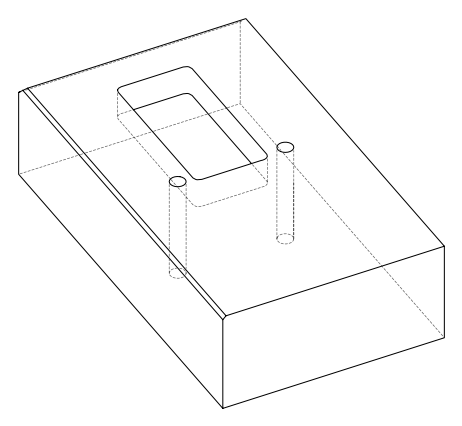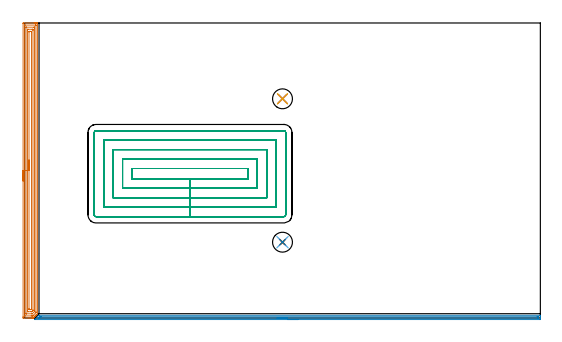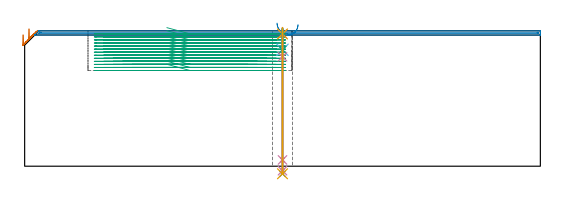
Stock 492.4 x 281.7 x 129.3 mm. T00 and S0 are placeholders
(PLAN: 11 operations, 8 tool changes, 74.3 min)
(1 AREA_MILL | FG_CHAMFER_SURFACE | UGT0205_001 | 11.53 min | 26439 mm3)
(2 AREA_MILL_1 | FG_CHAMFER_SURFACE_1 | UGT0205_001 | 7.86 min | 4030 mm3)
(3 MILL_RECTANGULAR_POCKET | POCKET_RECTANGULAR_STRAIGHT | NXT0201_011 | Follow Part, ap 3, ae 75% | 52.24 min | 691779 mm3)
(4 SPOT_DRILL | STEP1HOLE | NXT0321_9005460120000 | 0.05 min | 218 mm3)
(5 SPOT_DRILL_1 | STEP1HOLE_1 | NXT0321_9005460120000 | 0.05 min | 149 mm3)
(6 DRILL_BLIND_HOLE_INTO_CENTER | STEP1HOLE | NXT0301_092 | 0.08 min | 1775 mm3)
(7 GUN_DRILL_THROUGH_HOLE | STEP1HOLE | UGT0307_009 | 0.65 min | 12605 mm3)
(8 DRILL_TO_ENLARGE_THROUGH_HOLE | STEP1HOLE | UGT0301_048 | 0.56 min | 22033 mm3)
(9 DRILL_BLIND_HOLE_INTO_CENTER_1 | STEP1HOLE_1 | NXT0301_092 | 0.08 min | 1707 mm3)
(10 GUN_DRILL_THROUGH_HOLE_1 | STEP1HOLE_1 | UGT0307_009 | 0.65 min | 12672 mm3)
(11 DRILL_TO_ENLARGE_THROUGH_HOLE_1 | STEP1HOLE_1 | UGT0301_048 | 0.56 min | 22018 mm3)
(TOOL UGT0205_001 | Chamfer Mill 20 x 3 x 45 deg. | D20 FL50 Z2)
(TOOL NXT0201_011 | ENDMILL 12mm [2P460-1200-NA 1630] | D12 FL38 Z6)
(TOOL NXT0321_9005460120000 | NC Spot Drill, 142deg, 12mm, Carbide, Uncoated | D12 PA142 FL30 Z2)
(TOOL NXT0301_092 | Carbide Drill 12.1mm [860.1-1210-061A1-MM 2214] | D12.1 PA140 FL77 Z2)
(TOOL UGT0307_009 | Gun Drill 12 mm | D12 PA130 FL24 Z1)
(TOOL UGT0301_048 | Twist Drill 19 mm | D19 PA118 FL135 Z2)
(OP 1 AREA_MILL)
G17 G21 G94 G90
T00 M6
G54
G17 G0 G90 X-1.5 Y130.85 S1061 M3
G43 Z139.3 H0
Z125.6
G94 G1 Y130.888 Z124.728 F250.
Y131.002 Z123.864
Y131.191 Z123.012
Y131.453 Z122.18
Y131.787 Z121.374
Y132.19 Z120.6
Y132.658 Z119.864
Y133.19 Z119.172
Y133.779 Z118.529
Y134.422 Z117.94
Y135.114 Z117.409
Y135.85 Z116.94
Y136.624 Z116.537
Y137.43 Z116.203
Y138.262 Z115.941
Y139.114 Z115.752
Y139.978 Z115.638
Y140.85 Z115.6
Y281.084
X-1.497 Y281.376 Z115.602
X-1.492 Y281.69 Z115.606
X-1.173 Y281.7 Z115.924
X8.919 Z126.014
X9.473 Z126.57
X9.812 Z126.908
X10.365 Z127.462
X10.704 Z127.799
X11.381 Z128.481
X11.742 Z128.842
X12.143 Y281.693 Z129.235
X12.197 Y281.69 Z129.288
X12.2 Y281.531 Z129.3
Y4.189
X12.196 Y4.105 Z129.29
X12.151 Y4.049 Z129.247
X12.042 Y3.942 Z129.141
X11.396 Y3.296 Z128.495
X11.299 Y3.197 Z128.395
X11.202 Y3.102 Z128.301
X11.098 Y2.998 Z128.198
X11.001 Y2.9 Z128.097
X10.905 Y2.805 Z128.004
X10.8 Y2.7 Z127.9
X10.704 Y2.602 Z127.8
X10.608 Y2.508 Z127.707
X10.503 Y2.402 Z127.602
X10.407 Y2.305 Z127.503
X10.311 Y2.21 Z127.41
X10.205 Y2.105 Z127.304
X10.109 Y2.007 Z127.205
X10.013 Y1.913 Z127.113
X9.907 Y1.807 Z127.007
X9.812 Y1.71 Z126.908
X9.716 Y1.616 Z126.816
X9.609 Y1.509 Z126.709
X9.514 Y1.412 Z126.61
X9.419 Y1.319 Z126.519
X9.312 Y1.212 Z126.411
X9.217 Y1.115 Z126.313
X9.122 Y1.022 Z126.221
X9.014 Y0.914 Z126.113
X8.919 Y0.818 Z126.015
X8.825 Y0.725 Z125.924
X8.716 Y0.616 Z125.816
X8.622 Y0.52 Z125.718
X8.528 Y0.428 Z125.627
X8.418 Y0.318 Z125.518
X8.324 Y0.223 Z125.421
X8.231 Y0.131 Z125.33
X8.118 Y0.021 Z125.217
X8.091 Y0.003 Z125.189
X8.027 Y0.001 Z125.125
X7.996 Y0. Z125.095
X7.78 Z124.88
X6.92 Z124.019
X6.242 Z123.338
X5.011 Z122.109
X3.565 Z120.661
X-0.896 Y0.001 Z116.201
X-1.136 Y0.002 Z115.962
X-1.492 Y0.007 Z115.606
X-1.493 Y0.019 Z115.604
X-1.498 Y0.616 Z115.602
X-1.5 Y1.22 Z115.6
Y140.85
X-0.086 Z117.014
X-0.085 Y279.379 Z117.015
X-0.084 Y279.461 Z117.016
X-0.079 Y279.624 Z117.021
X-0.073 Y279.691 Z117.027
X-0.054 Y279.693 Z117.046
X-0.004 Y279.696 Z117.096
X0.487 Y279.7 Z117.587
X10.302 Z127.402
X10.704 Y279.696 Z127.804
X10.761 Y279.693 Z127.861
X10.773 Y279.691 Z127.873
X10.779 Y279.651 Z127.879
X10.782 Y279.543 Z127.882
X10.785 Y279.379 Z127.885
X10.786 Y5.893 Z127.886
X10.785 Y5.488 Z127.885
X10.783 Y5.285 Z127.883
X10.779 Y5.184 Z127.879
X10.777 Y5.138 Z127.877
X10.731 Y5.082 Z127.831
X10.718 Y5.068 Z127.818
X8.027 Y2.377 Z125.127
X7.735 Y2.094 Z124.835
X7.653 Y2.015 Z124.753
X7.53 Y2.006 Z124.63
X7.135 Y2.002 Z124.235
X6.644 Y2. Z123.744
X6.242 Z123.342
X0.398 Z117.498
X-0.004 Y2.004 Z117.096
X-0.061 Y2.007 Z117.039
X-0.073 Y2.009 Z117.027
X-0.079 Y2.049 Z117.021
X-0.082 Y2.157 Z117.018
X-0.085 Y2.321 Z117.015
X-0.086 Y140.85 Z117.014
X1.329 Z118.429
Y277.511
X1.33 Y277.624 Z118.43
X1.333 Y277.679 Z118.433
X1.334 Y277.686 Z118.434
X1.35 Y277.69 Z118.45
X1.403 Y277.695 Z118.503
X1.593 Y277.699 Z118.693
X8.919 Y277.7 Z126.019
X9.108 Y277.698 Z126.208
X9.234 Y277.695 Z126.334
X9.333 Y277.69 Z126.433
X9.365 Y277.68 Z126.465
X9.366 Y277.661 Z126.466
X9.369 Y277.511 Z126.469
X9.371 Y277.059 Z126.471
Y6.868
X9.369 Y6.418 Z126.469
X9.365 Y6.197 Z126.465
X9.363 Y6.174 Z126.463
X9.347 Y6.154 Z126.447
X9.302 Y6.105 Z126.402
X9.176 Y5.975 Z126.276
X7.388 Y4.189 Z124.488
X7.258 Y4.065 Z124.358
X7.217 Y4.028 Z124.317
X7.18 Y4.01 Z124.28
X7.135 Y4.008 Z124.235
X6.431 Y4. Z123.531
X1.781 Z118.881
X1.592 Y4.002 Z118.692
X1.466 Y4.005 Z118.566
X1.367 Y4.01 Z118.467
X1.335 Y4.02 Z118.435
X1.334 Y4.039 Z118.434
X1.331 Y4.189 Z118.431
X1.329 Y4.641 Z118.429
Y140.85
X2.743 Z119.843
Y274.831
X2.749 Y275.649 Z119.849
X2.757 Y275.69 Z119.857
X2.806 Y275.694 Z119.906
X2.915 Y275.698 Z120.015
X3.132 Y275.699 Z120.232
X3.565 Y275.7 Z120.665
X7.135 Z124.235
X7.58 Y275.699 Z124.68
X7.79 Y275.698 Z124.89
X7.894 Y275.694 Z124.994
X7.942 Y275.69 Z125.042
X7.95 Y275.66 Z125.05
X7.957 Y274.902 Z125.057
Y274.831
Y7.762
X7.953 Y7.35 Z125.053
X7.95 Y7.248 Z125.05
X7.945 Y7.205 Z125.045
X7.919 Y7.176 Z125.019
X7.822 Y7.074 Z124.922
X7.62 Y6.868 Z124.72
X7.377 Y6.626 Z124.477
X7.135 Y6.383 Z124.235
X6.93 Y6.18 Z124.03
X6.83 Y6.085 Z123.93
X6.769 Y6.03 Z123.869
X6.729 Y6.01 Z123.829
X6.676 Y6.007 Z123.776
X6.242 Y6. Z123.342
X6.218 Z123.318
X3.565 Z120.665
X3.121 Z120.221
X2.91 Y6.002 Z120.01
X2.806 Y6.006 Z119.906
X2.758 Y6.01 Z119.858
X2.75 Y6.04 Z119.85
X2.743 Y6.798 Z119.843
Y6.868
Y140.85
X4.157 Z121.257
Y273.045
X4.158 Y273.345 Z121.258
X4.162 Y273.647 Z121.262
X4.164 Y273.681 Z121.264
X4.174 Y273.69 Z121.274
X4.213 Y273.694 Z121.313
X4.294 Y273.698 Z121.394
X4.458 Y273.699 Z121.558
X4.696 Y273.7 Z121.796
X5.588 Z122.688
X6.242 Y273.698 Z123.342
X6.484 Y273.696 Z123.584
X6.529 Y273.69 Z123.629
X6.536 Y273.678 Z123.636
X6.539 Y273.642 Z123.639
X6.542 Y273.045 Z123.642
X6.543 Y272.744 Z123.643
Y9.247
X6.541 Y8.655 Z123.641
X6.539 Y8.358 Z123.639
X6.536 Y8.258 Z123.636
X6.476 Y8.186 Z123.576
X6.382 Y8.09 Z123.482
X6.318 Y8.029 Z123.418
X6.282 Y8.01 Z123.382
X6.242 Y8.007 Z123.342
X6.003 Y8.001 Z123.103
X5.35 Y8. Z122.45
X5.112 Z122.212
X4.458 Y8.001 Z121.558
X4.216 Y8.004 Z121.316
X4.171 Y8.01 Z121.271
X4.164 Y8.022 Z121.264
X4.161 Y8.058 Z121.261
X4.158 Y8.655 Z121.258
X4.157 Y8.956 Z121.257
Y140.85
Y141.722 Z121.295
Y142.586 Z121.409
Y143.438 Z121.598
Y144.27 Z121.86
Y145.076 Z122.194
Y145.85 Z122.597
Y146.586 Z123.065
Y147.278 Z123.596
Y147.921 Z124.186
Y148.51 Z124.829
Y149.042 Z125.521
Y149.51 Z126.257
Y149.913 Z127.031
Y150.247 Z127.837
Y150.509 Z128.669
Y150.698 Z129.52
Y150.812 Z130.385
Y150.85 Z131.257
G0 Z139.3
M5
M2
(OP 2 AREA_MILL_1)
G17 G21 G94 G90
T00 M6
G54
G17 G0 G90 X261. Y-1.5 S1061 M3
G43 Z139.3 H0
Z135.2
G94 G1 X260.962 Z134.328 F250.
X260.848 Z133.464
X260.659 Z132.612
X260.397 Z131.78
X260.063 Z130.974
X259.66 Z130.2
X259.192 Z129.464
X258.66 Z128.772
X258.071 Z128.129
X257.428 Z127.54
X256.736 Z127.008
X256. Z126.54
X255.226 Z126.137
X254.42 Z125.803
X253.588 Z125.541
X252.736 Z125.352
X251.872 Z125.238
X251. Z125.2
X9.68
X9.617 Y-1.495 Z125.202
X9.616 Z125.203
X9.631 Y-1.467 Z125.23
X13.494 Y2.394 Z129.094
X13.664 Y2.562 Z129.257
X13.706 Y2.596 Z129.289
X13.793 Y2.6 Z129.3
X492.228
X492.39 Y2.598 Z129.289
X492.396 Y2.484 Z129.176
X492.4 Y2.362 Z129.062
Y2.094 Z128.793
Y1.421 Z128.116
Y0.214 Z126.91
Y-0.321 Z126.373
Y-0.925 Z125.77
X492.396 Y-1.192 Z125.503
X492.39 Y-1.493 Z125.203
X492.093 Y-1.497 Z125.201
X491.781 Y-1.5 Z125.2
X251.
Y-0.086 Z126.614
X14.161 Y-0.085 Z126.615
X13.793 Y-0.084 Z126.616
X13.547 Y-0.082 Z126.618
X13.492 Y-0.079 Z126.621
X13.513 Y-0.048 Z126.652
X13.568 Y0.01 Z126.71
X13.793 Y0.243 Z126.943
X13.948 Y0.399 Z127.099
X14.1 Y0.55 Z127.25
X14.391 Y0.838 Z127.538
X14.686 Y1.126 Z127.826
X14.752 Y1.179 Z127.879
X14.808 Y1.181 Z127.881
X14.93 Y1.184 Z127.884
X15.58 Y1.186 Z127.886
X15.821
X489.342
X489.994 Y1.185 Z127.885
X490.239 Y1.183 Z127.883
X490.348 Y1.179 Z127.879
X490.391 Y1.174 Z127.874
X490.393 Y1.151 Z127.851
X490.398 Y1.027 Z127.727
X490.399 Y0.55 Z127.25
Y0.155 Z126.855
X490.394 Y0.022 Z126.722
X490.39 Y-0.077 Z126.623
X490.319 Y-0.079 Z126.621
X489.994 Y-0.083 Z126.617
X489.752 Y-0.085 Z126.615
X251. Y-0.086 Z126.614
X250.128 Z126.652
X249.264 Z126.766
X248.412 Z126.955
X247.58 Z127.217
X246.774 Z127.551
X246. Z127.954
X245.264 Z128.423
X244.572 Z128.954
X243.929 Z129.543
X243.34 Z130.186
X242.808 Z130.878
X242.34 Z131.614
X241.937 Z132.388
X241.603 Z133.194
X241.341 Z134.026
X241.152 Z134.878
X241.038 Z135.743
X241. Z136.614
G0 Z139.3
M5
M2
(OP 3 MILL_RECTANGULAR_POCKET)
G17 G21 G94 G90
T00 M6
G54
G17 G0 G90 X135.774 Y132.8 S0 M3
G43 Z139.3 H1
Z132.3
G94 G1 X157.85 Z126.385 F250.
X213.2 F500.
Y142.8
X102.5
Y132.8
X157.85
Y123.8
X222.2
Y151.8
X93.5
Y123.8
X157.85
Y114.8
X231.2
Y160.8
X84.5
Y114.8
X157.85
Y105.8
X240.2
Y169.8
X75.5
Y105.8
X157.85
Y96.8
X247.6
G3 X249.2 Y98.4 R1.6
G1 Y177.2
G3 X247.6 Y178.8 R1.6
G1 X68.1
G3 X66.5 Y177.2 R1.6
G1 Y98.4
G3 X68.1 Y96.8 R1.6
G1 X157.85
X158.85
G0 X135.774 Y132.8 Z129.385
G1 X157.85 Z123.469 F250.
X213.2 F500.
Y142.8
X102.5
Y132.8
X157.85
Y123.8
X222.2
Y151.8
X93.5
Y123.8
X157.85
Y114.8
X231.2
Y160.8
X84.5
Y114.8
X157.85
Y105.8
X240.2
Y169.8
X75.5
Y105.8
X157.85
Y96.8
X247.6
G3 X249.2 Y98.4 R1.6
G1 Y177.2
G3 X247.6 Y178.8 R1.6
G1 X68.1
G3 X66.5 Y177.2 R1.6
G1 Y98.4
G3 X68.1 Y96.8 R1.6
G1 X157.85
X158.85
G0 X135.774 Y132.8 Z126.469
G1 X157.85 Z120.554 F250.
X213.2 F500.
Y142.8
X102.5
Y132.8
X157.85
Y123.8
X222.2
Y151.8
X93.5
Y123.8
X157.85
Y114.8
X231.2
Y160.8
X84.5
Y114.8
X157.85
Y105.8
X240.2
Y169.8
X75.5
Y105.8
X157.85
Y96.8
X247.6
G3 X249.2 Y98.4 R1.6
G1 Y177.2
G3 X247.6 Y178.8 R1.6
G1 X68.1
G3 X66.5 Y177.2 R1.6
G1 Y98.4
G3 X68.1 Y96.8 R1.6
G1 X157.85
X158.85
G0 X135.774 Y132.8 Z123.554
G1 X157.85 Z117.638 F250.
X213.2 F500.
Y142.8
X102.5
Y132.8
X157.85
Y123.8
X222.2
Y151.8
X93.5
Y123.8
X157.85
Y114.8
X231.2
Y160.8
X84.5
Y114.8
X157.85
Y105.8
X240.2
Y169.8
X75.5
Y105.8
X157.85
Y96.8
X247.6
G3 X249.2 Y98.4 R1.6
G1 Y177.2
G3 X247.6 Y178.8 R1.6
G1 X68.1
G3 X66.5 Y177.2 R1.6
G1 Y98.4
G3 X68.1 Y96.8 R1.6
G1 X157.85
X158.85
G0 X135.774 Y132.8 Z120.638
G1 X157.85 Z114.723 F250.
X213.2 F500.
Y142.8
X102.5
Y132.8
X157.85
Y123.8
X222.2
Y151.8
X93.5
Y123.8
X157.85
Y114.8
X231.2
Y160.8
X84.5
Y114.8
X157.85
Y105.8
X240.2
Y169.8
X75.5
Y105.8
X157.85
Y96.8
X247.6
G3 X249.2 Y98.4 R1.6
G1 Y177.2
G3 X247.6 Y178.8 R1.6
G1 X68.1
G3 X66.5 Y177.2 R1.6
G1 Y98.4
G3 X68.1 Y96.8 R1.6
G1 X157.85
X158.85
G0 X135.774 Y132.8 Z117.723
G1 X157.85 Z111.808 F250.
X213.2 F500.
Y142.8
X102.5
Y132.8
X157.85
Y123.8
X222.2
Y151.8
X93.5
Y123.8
X157.85
Y114.8
X231.2
Y160.8
X84.5
Y114.8
X157.85
Y105.8
X240.2
Y169.8
X75.5
Y105.8
X157.85
Y96.8
X247.6
G3 X249.2 Y98.4 R1.6
G1 Y177.2
G3 X247.6 Y178.8 R1.6
G1 X68.1
G3 X66.5 Y177.2 R1.6
G1 Y98.4
G3 X68.1 Y96.8 R1.6
G1 X157.85
X158.85
G0 X135.774 Y132.8 Z114.808
G1 X157.85 Z108.892 F250.
X213.2 F500.
Y142.8
X102.5
Y132.8
X157.85
Y123.8
X222.2
Y151.8
X93.5
Y123.8
X157.85
Y114.8
X231.2
Y160.8
X84.5
Y114.8
X157.85
Y105.8
X240.2
Y169.8
X75.5
Y105.8
X157.85
Y96.8
X247.6
G3 X249.2 Y98.4 R1.6
G1 Y177.2
G3 X247.6 Y178.8 R1.6
G1 X68.1
G3 X66.5 Y177.2 R1.6
G1 Y98.4
G3 X68.1 Y96.8 R1.6
G1 X157.85
X158.85
G0 X135.774 Y132.8 Z111.892
G1 X157.85 Z105.977 F250.
X213.2 F500.
Y142.8
X102.5
Y132.8
X157.85
Y123.8
X222.2
Y151.8
X93.5
Y123.8
X157.85
Y114.8
X231.2
Y160.8
X84.5
Y114.8
X157.85
Y105.8
X240.2
Y169.8
X75.5
Y105.8
X157.85
Y96.8
X247.6
G3 X249.2 Y98.4 R1.6
G1 Y177.2
G3 X247.6 Y178.8 R1.6
G1 X68.1
G3 X66.5 Y177.2 R1.6
G1 Y98.4
G3 X68.1 Y96.8 R1.6
G1 X157.85
X158.85
G0 X135.774 Y132.8 Z108.977
G1 X157.85 Z103.062 F250.
X213.2 F500.
Y142.8
X102.5
Y132.8
X157.85
Y123.8
X222.2
Y151.8
X93.5
Y123.8
X157.85
Y114.8
X231.2
Y160.8
X84.5
Y114.8
X157.85
Y105.8
X240.2
Y169.8
X75.5
Y105.8
X157.85
Y96.8
X247.6
G3 X249.2 Y98.4 R1.6
G1 Y177.2
G3 X247.6 Y178.8 R1.6
G1 X68.1
G3 X66.5 Y177.2 R1.6
G1 Y98.4
G3 X68.1 Y96.8 R1.6
G1 X157.85
X158.85
G0 X135.774 Y132.8 Z106.062
G1 X157.85 Z100.146 F250.
X213.2 F500.
Y142.8
X102.5
Y132.8
X157.85
Y123.8
X222.2
Y151.8
X93.5
Y123.8
X157.85
Y114.8
X231.2
Y160.8
X84.5
Y114.8
X157.85
Y105.8
X240.2
Y169.8
X75.5
Y105.8
X157.85
Y96.8
X247.6
G3 X249.2 Y98.4 R1.6
G1 Y177.2
G3 X247.6 Y178.8 R1.6
G1 X68.1
G3 X66.5 Y177.2 R1.6
G1 Y98.4
G3 X68.1 Y96.8 R1.6
G1 X157.85
X158.85
G0 X135.774 Y132.8 Z103.146
G1 X157.85 Z97.231 F250.
X213.2 F500.
Y142.8
X102.5
Y132.8
X157.85
Y123.8
X222.2
Y151.8
X93.5
Y123.8
X157.85
Y114.8
X231.2
Y160.8
X84.5
Y114.8
X157.85
Y105.8
X240.2
Y169.8
X75.5
Y105.8
X157.85
Y96.8
X247.6
G3 X249.2 Y98.4 R1.6
G1 Y177.2
G3 X247.6 Y178.8 R1.6
G1 X68.1
G3 X66.5 Y177.2 R1.6
G1 Y98.4
G3 X68.1 Y96.8 R1.6
G1 X157.85
X158.85
G0 X135.774 Y132.8 Z100.231
G1 X157.85 Z94.315 F250.
X213.2 F500.
Y142.8
X102.5
Y132.8
X157.85
Y123.8
X222.2
Y151.8
X93.5
Y123.8
X157.85
Y114.8
X231.2
Y160.8
X84.5
Y114.8
X157.85
Y105.8
X240.2
Y169.8
X75.5
Y105.8
X157.85
Y96.8
X247.6
G3 X249.2 Y98.4 R1.6
G1 Y177.2
G3 X247.6 Y178.8 R1.6
G1 X68.1
G3 X66.5 Y177.2 R1.6
G1 Y98.4
G3 X68.1 Y96.8 R1.6
G1 X157.85
X158.85
G0 X135.774 Y132.8 Z97.315
G1 X157.85 Z91.4 F250.
X213.2 F500.
Y142.8
X102.5
Y132.8
X157.85
Y123.8
X222.2
Y151.8
X93.5
Y123.8
X157.85
Y114.8
X231.2
Y160.8
X84.5
Y114.8
X157.85
Y105.8
X240.2
Y169.8
X75.5
Y105.8
X157.85
Y96.8
X247.6
G3 X249.2 Y98.4 R1.6
G1 Y177.2
G3 X247.6 Y178.8 R1.6
G1 X68.1
G3 X66.5 Y177.2 R1.6
G1 Y98.4
G3 X68.1 Y96.8 R1.6
G1 X157.85
X158.85
G0 Z139.3
M5
M2
(OP 4 SPOT_DRILL)
G17 G21 G94 G90
T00 M6
G54
G17 G0 G90 X246.2 Y72.4 S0 M3
G43 Z139.3 H0
G94 G81 G98 Z126.3 F250. R132.3
G80
M5
M2
(OP 5 SPOT_DRILL_1)
G17 G21 G94 G90
T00 M6
G54
G17 G0 G90 X246.2 Y209.3 S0 M3
G43 Z139.3 H0
G94 G81 G98 Z126.3 F250. R132.3
G80
M5
M2
(OP 6 DRILL_BLIND_HOLE_INTO_CENTER)
G17 G21 G94 G90
T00 M6
G54
G17 G0 G90 X246.2 Y72.4 S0 M3
G43 Z139.3 H1
G94 G81 G98 Z111.15 F250. R131.3
G80
M5
M2
(OP 7 GUN_DRILL_THROUGH_HOLE)
G17 G21 G94 G90
T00 M6
G54
G17 G0 G90 X246.2 Y72.4 M8
G43 Z139.3 H0
Z125.446
S716 M3
G94 G1 Z104.536 F125. M26
G4 X.084
Z6. F250.
G4 X.084
Z-4.298 F125.
G4 X.084
M5
M9
G0 Z125.446
Z139.3
M2
(OP 8 DRILL_TO_ENLARGE_THROUGH_HOLE)
G17 G21 G94 G90
T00 M6
G54
G17 G0 G90 X246.2 Y72.4 S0 M3
G43 Z139.3 H0
G94 G73 G98 Z-7.208 F250. Q17.064 R131.3
G80
M5
M2
(OP 9 DRILL_BLIND_HOLE_INTO_CENTER_1)
G17 G21 G94 G90
T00 M6
G54
G17 G0 G90 X246.2 Y209.3 S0 M3
G43 Z139.3 H1
G94 G81 G98 Z111.15 F250. R131.3
G80
M5
M2
(OP 10 GUN_DRILL_THROUGH_HOLE_1)
G17 G21 G94 G90
T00 M6
G54
G17 G0 G90 X246.2 Y209.3 M8
G43 Z139.3 H0
Z125.446
S716 M3
G94 G1 Z104.536 F125. M26
G4 X.084
Z6. F250.
G4 X.084
Z-4.298 F125.
G4 X.084
M5
M9
G0 Z125.446
Z139.3
M2
(OP 11 DRILL_TO_ENLARGE_THROUGH_HOLE_1)
G17 G21 G94 G90
T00 M6
G54
G17 G0 G90 X246.2 Y209.3 S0 M3
G43 Z139.3 H0
G94 G73 G98 Z-7.208 F250. Q17.064 R131.3
G80
M5
M2
